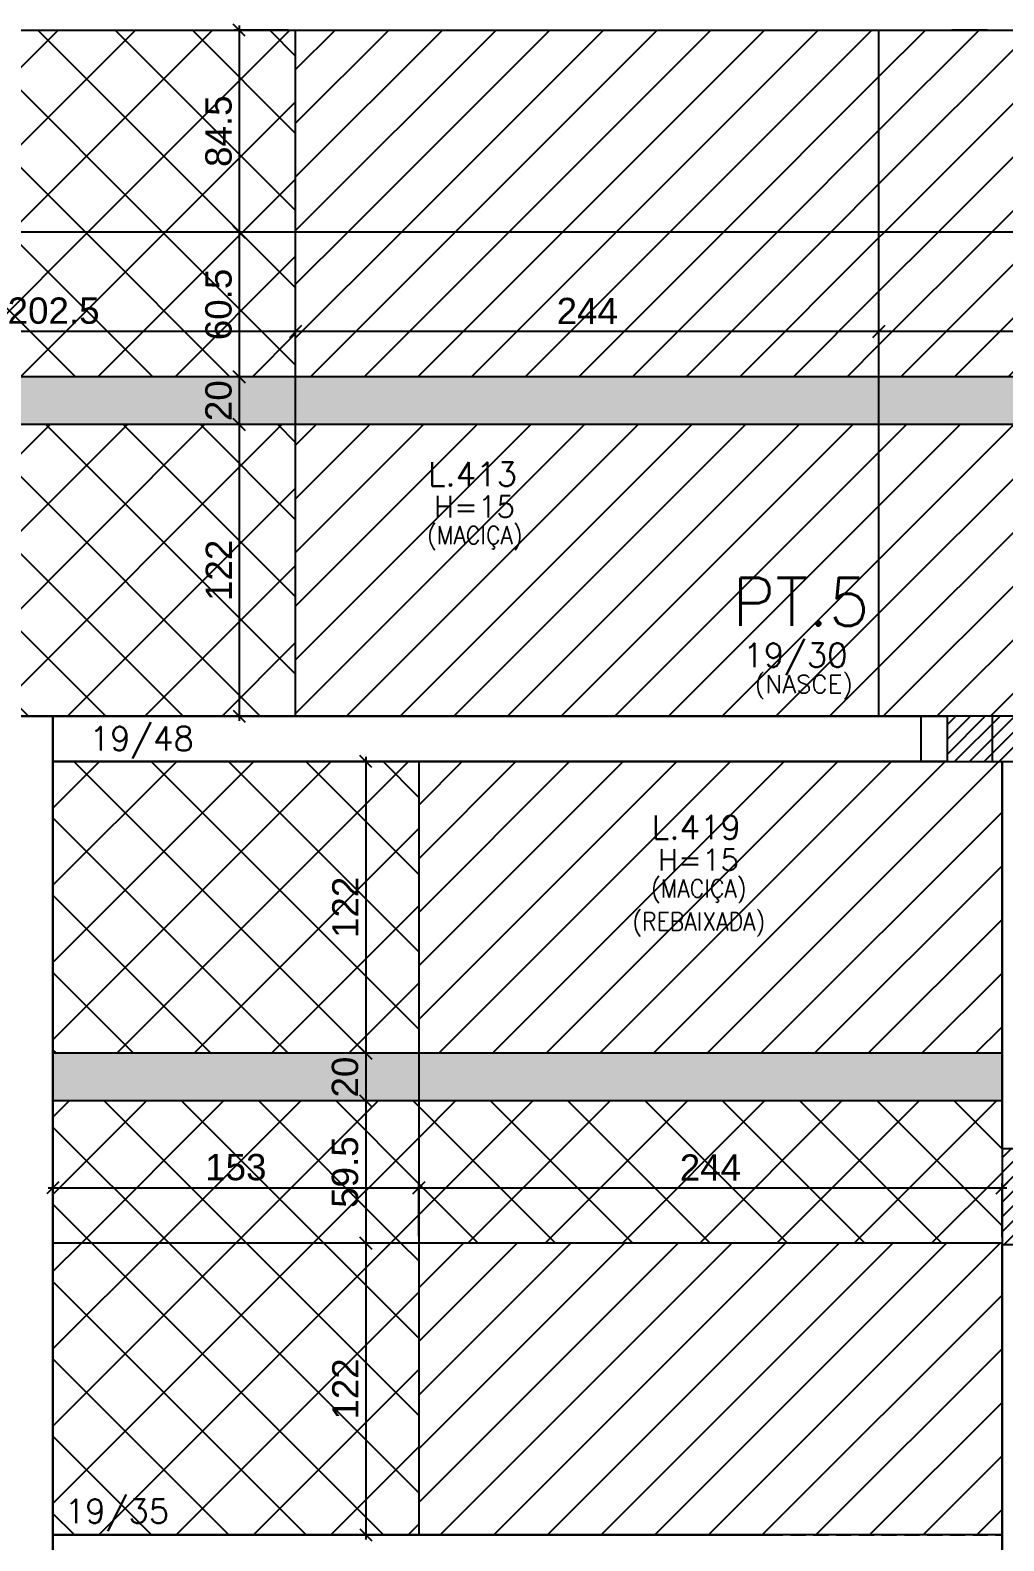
# Model space of a CAD drawing. Extents: x 534 to 8035, y 2354 to 7562.
# Drawn here: x 5198 to 5605, y 4222 to 4854 of the extents above; entities that cross this region are included whole.
import ezdxf

# ---------------------------------------------------------------- set-up
doc = ezdxf.new("R2010")
doc.units = 0
doc.linetypes.add('HIDDEN', pattern=[9.525, 6.35, -3.175])
doc.layers.get('0').update_dxf_attribs({"color": 9, "linetype": 'CONTINUOUS'})
doc.layers.get('DEFPOINTS').update_dxf_attribs({"linetype": 'CONTINUOUS'})
for name, color, linetype in [('COTA', 241, 'CONTINUOUS'), ('FO-HACHURA_PILAR-MORRE', 252, 'CONTINUOUS'), ('FO-TEXTO-LAJES', 152, 'CONTINUOUS'), ('FO-TEXTO-VIGAS', 3, 'CONTINUOUS'), ('P-C', 1, 'CONTINUOUS'), ('P-M', 7, 'CONTINUOUS'), ('P-N', 5, 'CONTINUOUS'), ('Painéis', 200, 'CONTINUOUS'), ('Reaproveitamento', 251, 'CONTINUOUS'), ('TIRAS REESCORAMENTO', 252, 'CONTINUOUS')]:
    doc.layers.add(name, color=color, linetype=linetype)
doc.layers.add('FO-Textos dos pilares', color=3, linetype='CONTINUOUS', lineweight=20)
doc.layers.add('FO-Vigas', color=2, linetype='CONTINUOUS', lineweight=30)
doc.styles.add('ARIAL', font='arial.ttf')
doc.styles.add('ROMANS', font='romans.shx')
doc.dimstyles.new('COTA LAJE', dxfattribs={"dimtxt": 11, "dimasz": 5, "dimexe": 2, "dimexo": 3, "dimgap": 3, "dimtad": 3, "dimdec": 1, "dimzin": 12, "dimdsep": 46, "dimtxsty": 'ARIAL', "dimblk": 'OBLIQUE', "dimcen": 10, "dimdle": 2, "dimclrd": 5, "dimclre": 5, "dimclrt": 2, "dimadec": 0, "dimazin": 3, "dimtfac": 1, "dimtdec": 1, "dimtmove": 0, "dimatfit": 3, "dimldrblk": 'OBLIQUE', "dimfxl": 1, "dimlwd": -1, "dimlwe": -1, "dimarcsym": 1})
pattern_1 = [(45, (-15397.861, 11884.219), (-3.0935922, 3.0935922), [])]

# ---------------------------------------------------------------- blocks, each defined once
blk = doc.blocks.new('_Oblique')
at = {"color": 0, "linetype": 'ByBlock', "lineweight": -2}
blk.add_line((-0.5, -0.5), (0.5, 0.5), dxfattribs=at)
blk = doc.blocks.new('*D93')
at = {"layer": 'COTA', "color": 5, "linetype": 'Continuous', "transparency": 16777216}
for p, q in [((5798.54, 4727.57), (5550.57, 4727.57)), ((5552.57, 4711.57), (5552.57, 4729.57)), ((5796.54, 4711.57), (5796.54, 4729.57))]:
    blk.add_line(p, q, dxfattribs=at)
at = {"layer": 'DEFPOINTS', "color": 0, "linetype": 'Continuous', "transparency": 16777216}
for p in [(5552.57, 4727.57), (5552.57, 4708.57), (5796.54, 4708.57)]:
    blk.add_point(p, dxfattribs=at)
at = {"layer": 'COTA', "color": 5, "linetype": 'Continuous', "transparency": 16777216, "xscale": 5, "yscale": 5, "zscale": 5, "rotation": 180}
blk.add_blockref('_Oblique', (5552.57, 4727.57), dxfattribs=at)
at = {"layer": 'COTA', "color": 5, "linetype": 'Continuous', "transparency": 16777216, "xscale": 5, "yscale": 5, "zscale": 5}
blk.add_blockref('_Oblique', (5796.54, 4727.57), dxfattribs=at)
at = {"layer": 'COTA', "color": 2, "linetype": 'Continuous', "transparency": 16777216, "insert": (5674.55, 4736.09), "char_height": 11, "attachment_point": 5, "style": 'ARIAL'}
blk.add_mtext('244', dxfattribs=at)
blk = doc.blocks.new('*D94')
at = {"layer": 'COTA', "color": 5, "linetype": 'Continuous', "transparency": 16777216}
for p, q in [((5554.57, 4727.57), (5306.57, 4727.57)), ((5308.57, 4711.57), (5308.57, 4729.57)), ((5552.57, 4711.57), (5552.57, 4729.57))]:
    blk.add_line(p, q, dxfattribs=at)
at = {"layer": 'DEFPOINTS', "color": 0, "linetype": 'Continuous', "transparency": 16777216}
for p in [(5308.57, 4727.57), (5308.57, 4708.57), (5552.57, 4708.57)]:
    blk.add_point(p, dxfattribs=at)
at = {"layer": 'COTA', "color": 5, "linetype": 'Continuous', "transparency": 16777216, "xscale": 5, "yscale": 5, "zscale": 5, "rotation": 180}
blk.add_blockref('_Oblique', (5308.57, 4727.57), dxfattribs=at)
at = {"layer": 'COTA', "color": 5, "linetype": 'Continuous', "transparency": 16777216, "xscale": 5, "yscale": 5, "zscale": 5}
blk.add_blockref('_Oblique', (5552.57, 4727.57), dxfattribs=at)
at = {"layer": 'COTA', "color": 2, "linetype": 'Continuous', "transparency": 16777216, "insert": (5430.57, 4736.09), "char_height": 11, "attachment_point": 5, "style": 'ARIAL'}
blk.add_mtext('244', dxfattribs=at)
blk = doc.blocks.new('*D95')
at = {"layer": 'COTA', "color": 5, "linetype": 'Continuous', "transparency": 16777216}
for p, q in [((5310.57, 4727.57), (5104.07, 4727.57)), ((5106.07, 4711.57), (5106.07, 4729.57)), ((5308.57, 4711.57), (5308.57, 4729.57))]:
    blk.add_line(p, q, dxfattribs=at)
at = {"layer": 'DEFPOINTS', "color": 0, "linetype": 'Continuous', "transparency": 16777216}
for p in [(5106.07, 4727.57), (5106.07, 4708.57), (5308.57, 4708.57)]:
    blk.add_point(p, dxfattribs=at)
at = {"layer": 'COTA', "color": 5, "linetype": 'Continuous', "transparency": 16777216, "xscale": 5, "yscale": 5, "zscale": 5, "rotation": 180}
blk.add_blockref('_Oblique', (5106.07, 4727.57), dxfattribs=at)
at = {"layer": 'COTA', "color": 5, "linetype": 'Continuous', "transparency": 16777216, "xscale": 5, "yscale": 5, "zscale": 5}
blk.add_blockref('_Oblique', (5308.57, 4727.57), dxfattribs=at)
at = {"layer": 'COTA', "color": 2, "linetype": 'Continuous', "transparency": 16777216, "insert": (5207.32, 4736.18), "char_height": 11, "attachment_point": 5, "style": 'ARIAL'}
blk.add_mtext('202.5', dxfattribs=at)
blk = doc.blocks.new('*D96')
at = {"layer": 'COTA', "color": 5, "linetype": 'Continuous', "transparency": 16777216}
for p, q in [((5284.98, 4855.57), (5284.98, 4767.07)), ((5305.57, 4853.57), (5282.98, 4853.57)), ((5305.57, 4769.07), (5282.98, 4769.07))]:
    blk.add_line(p, q, dxfattribs=at)
at = {"layer": 'DEFPOINTS', "color": 0, "linetype": 'Continuous', "transparency": 16777216}
for p in [(5308.57, 4853.57), (5284.98, 4769.07), (5308.57, 4769.07)]:
    blk.add_point(p, dxfattribs=at)
at = {"layer": 'COTA', "color": 5, "linetype": 'Continuous', "transparency": 16777216, "xscale": 5, "yscale": 5, "zscale": 5}
for p, rotation in [((5284.98, 4853.57), 90), ((5284.98, 4769.07), 270)]:
    blk.add_blockref('_Oblique', p, dxfattribs=dict(at, rotation=rotation))
at = {"layer": 'COTA', "color": 2, "linetype": 'Continuous', "transparency": 16777216, "insert": (5276.36, 4811.32), "char_height": 11, "attachment_point": 5, "rotation": 90, "style": 'ARIAL'}
blk.add_mtext('84.5', dxfattribs=at)
blk = doc.blocks.new('*D97')
at = {"layer": 'COTA', "color": 5, "linetype": 'Continuous', "transparency": 16777216}
for p, q in [((5305.57, 4769.07), (5282.98, 4769.07)), ((5284.98, 4771.07), (5284.98, 4706.57)), ((5305.57, 4708.57), (5282.98, 4708.57))]:
    blk.add_line(p, q, dxfattribs=at)
at = {"layer": 'DEFPOINTS', "color": 0, "linetype": 'Continuous', "transparency": 16777216}
for p in [(5308.57, 4769.07), (5284.98, 4708.57), (5308.57, 4708.57)]:
    blk.add_point(p, dxfattribs=at)
at = {"layer": 'COTA', "color": 5, "linetype": 'Continuous', "transparency": 16777216, "xscale": 5, "yscale": 5, "zscale": 5}
for p, rotation in [((5284.98, 4769.07), 90), ((5284.98, 4708.57), 270)]:
    blk.add_blockref('_Oblique', p, dxfattribs=dict(at, rotation=rotation))
at = {"layer": 'COTA', "color": 2, "linetype": 'Continuous', "transparency": 16777216, "insert": (5276.36, 4738.82), "char_height": 11, "attachment_point": 5, "rotation": 90, "style": 'ARIAL'}
blk.add_mtext('60.5', dxfattribs=at)
blk = doc.blocks.new('*D98')
at = {"layer": 'COTA', "color": 5, "linetype": 'Continuous', "transparency": 16777216}
for p, q in [((5305.57, 4708.57), (5282.98, 4708.57)), ((5284.98, 4710.57), (5284.98, 4686.57)), ((5305.57, 4688.57), (5282.98, 4688.57))]:
    blk.add_line(p, q, dxfattribs=at)
at = {"layer": 'DEFPOINTS', "color": 0, "linetype": 'Continuous', "transparency": 16777216}
for p in [(5308.57, 4708.57), (5284.98, 4688.57), (5308.57, 4688.57)]:
    blk.add_point(p, dxfattribs=at)
at = {"layer": 'COTA', "color": 5, "linetype": 'Continuous', "transparency": 16777216, "xscale": 5, "yscale": 5, "zscale": 5}
for p, rotation in [((5284.98, 4708.57), 90), ((5284.98, 4688.57), 270)]:
    blk.add_blockref('_Oblique', p, dxfattribs=dict(at, rotation=rotation))
at = {"layer": 'COTA', "color": 2, "linetype": 'Continuous', "transparency": 16777216, "insert": (5276.36, 4698.57), "char_height": 11, "attachment_point": 5, "rotation": 90, "style": 'ARIAL'}
blk.add_mtext('20', dxfattribs=at)
blk = doc.blocks.new('*D99')
at = {"layer": 'COTA', "color": 5, "linetype": 'Continuous', "transparency": 16777216}
for p, q in [((5284.98, 4690.57), (5284.98, 4564.57)), ((5305.57, 4688.57), (5282.98, 4688.57)), ((5305.57, 4566.57), (5282.98, 4566.57))]:
    blk.add_line(p, q, dxfattribs=at)
at = {"layer": 'DEFPOINTS', "color": 0, "linetype": 'Continuous', "transparency": 16777216}
for p in [(5308.57, 4688.57), (5284.98, 4566.57), (5308.57, 4566.57)]:
    blk.add_point(p, dxfattribs=at)
at = {"layer": 'COTA', "color": 5, "linetype": 'Continuous', "transparency": 16777216, "xscale": 5, "yscale": 5, "zscale": 5}
for p, rotation in [((5284.98, 4688.57), 90), ((5284.98, 4566.57), 270)]:
    blk.add_blockref('_Oblique', p, dxfattribs=dict(at, rotation=rotation))
at = {"layer": 'COTA', "color": 2, "linetype": 'Continuous', "transparency": 16777216, "insert": (5276.45, 4627.57), "char_height": 11, "attachment_point": 5, "rotation": 90, "style": 'ARIAL'}
blk.add_mtext('122', dxfattribs=at)
blk = doc.blocks.new('*D185')
at = {"layer": 'COTA', "color": 5, "linetype": 'Continuous', "transparency": 16777216}
for p, q in [((5205.04, 4369.2), (5362.07, 4369.2)), ((5207.04, 4349.07), (5207.04, 4371.2)), ((5360.07, 4349.07), (5360.07, 4371.2))]:
    blk.add_line(p, q, dxfattribs=at)
at = {"layer": 'DEFPOINTS', "color": 0, "linetype": 'Continuous', "transparency": 16777216}
for p in [(5360.07, 4369.2), (5207.04, 4346.07), (5360.07, 4346.07)]:
    blk.add_point(p, dxfattribs=at)
at = {"layer": 'COTA', "color": 5, "linetype": 'Continuous', "transparency": 16777216, "xscale": 5, "yscale": 5, "zscale": 5, "rotation": 180}
blk.add_blockref('_Oblique', (5207.04, 4369.2), dxfattribs=at)
at = {"layer": 'COTA', "color": 5, "linetype": 'Continuous', "transparency": 16777216, "xscale": 5, "yscale": 5, "zscale": 5}
blk.add_blockref('_Oblique', (5360.07, 4369.2), dxfattribs=at)
at = {"layer": 'COTA', "color": 2, "linetype": 'Continuous', "transparency": 16777216, "insert": (5283.55, 4377.82), "char_height": 11, "attachment_point": 5, "style": 'ARIAL'}
blk.add_mtext('153', dxfattribs=at)
blk = doc.blocks.new('*D186')
at = {"layer": 'COTA', "color": 5, "linetype": 'Continuous', "transparency": 16777216}
for p, q in [((5358.07, 4369.2), (5606.07, 4369.2)), ((5360.07, 4349.07), (5360.07, 4371.2)), ((5604.07, 4348.53), (5604.07, 4371.2))]:
    blk.add_line(p, q, dxfattribs=at)
at = {"layer": 'DEFPOINTS', "color": 0, "linetype": 'Continuous', "transparency": 16777216}
for p in [(5604.07, 4369.2), (5360.07, 4346.07), (5604.07, 4345.53)]:
    blk.add_point(p, dxfattribs=at)
at = {"layer": 'COTA', "color": 5, "linetype": 'Continuous', "transparency": 16777216, "xscale": 5, "yscale": 5, "zscale": 5, "rotation": 180}
blk.add_blockref('_Oblique', (5360.07, 4369.2), dxfattribs=at)
at = {"layer": 'COTA', "color": 5, "linetype": 'Continuous', "transparency": 16777216, "xscale": 5, "yscale": 5, "zscale": 5}
blk.add_blockref('_Oblique', (5604.07, 4369.2), dxfattribs=at)
at = {"layer": 'COTA', "color": 2, "linetype": 'Continuous', "transparency": 16777216, "insert": (5482.07, 4377.72), "char_height": 11, "attachment_point": 5, "style": 'ARIAL'}
blk.add_mtext('244', dxfattribs=at)
blk = doc.blocks.new('*D187')
at = {"layer": 'COTA', "color": 5, "linetype": 'Continuous', "transparency": 16777216}
for p, q in [((5357.07, 4547.57), (5335.88, 4547.57)), ((5337.88, 4549.57), (5337.88, 4423.57)), ((5357.07, 4425.57), (5335.88, 4425.57))]:
    blk.add_line(p, q, dxfattribs=at)
at = {"layer": 'DEFPOINTS', "color": 0, "linetype": 'Continuous', "transparency": 16777216}
for p in [(5360.07, 4547.57), (5337.88, 4425.57), (5360.07, 4425.57)]:
    blk.add_point(p, dxfattribs=at)
at = {"layer": 'COTA', "color": 5, "linetype": 'Continuous', "transparency": 16777216, "xscale": 5, "yscale": 5, "zscale": 5}
for p, rotation in [((5337.88, 4547.57), 90), ((5337.88, 4425.57), 270)]:
    blk.add_blockref('_Oblique', p, dxfattribs=dict(at, rotation=rotation))
at = {"layer": 'COTA', "color": 2, "linetype": 'Continuous', "transparency": 16777216, "insert": (5329.36, 4486.57), "char_height": 11, "attachment_point": 5, "rotation": 90, "style": 'ARIAL'}
blk.add_mtext('122', dxfattribs=at)
blk = doc.blocks.new('*D188')
at = {"layer": 'COTA', "color": 5, "linetype": 'Continuous', "transparency": 16777216}
for p, q in [((5357.07, 4425.57), (5335.88, 4425.57)), ((5337.88, 4427.57), (5337.88, 4403.57)), ((5357.07, 4405.57), (5335.88, 4405.57))]:
    blk.add_line(p, q, dxfattribs=at)
at = {"layer": 'DEFPOINTS', "color": 0, "linetype": 'Continuous', "transparency": 16777216}
for p in [(5360.07, 4425.57), (5337.88, 4405.57), (5360.07, 4405.57)]:
    blk.add_point(p, dxfattribs=at)
at = {"layer": 'COTA', "color": 5, "linetype": 'Continuous', "transparency": 16777216, "xscale": 5, "yscale": 5, "zscale": 5}
for p, rotation in [((5337.88, 4425.57), 90), ((5337.88, 4405.57), 270)]:
    blk.add_blockref('_Oblique', p, dxfattribs=dict(at, rotation=rotation))
at = {"layer": 'COTA', "color": 2, "linetype": 'Continuous', "transparency": 16777216, "insert": (5329.26, 4415.57), "char_height": 11, "attachment_point": 5, "rotation": 90, "style": 'ARIAL'}
blk.add_mtext('20', dxfattribs=at)
blk = doc.blocks.new('*D189')
at = {"layer": 'COTA', "color": 5, "linetype": 'Continuous', "transparency": 16777216}
for p, q in [((5357.07, 4405.57), (5335.88, 4405.57)), ((5337.88, 4407.57), (5337.88, 4344.07)), ((5357.07, 4346.07), (5335.88, 4346.07))]:
    blk.add_line(p, q, dxfattribs=at)
at = {"layer": 'DEFPOINTS', "color": 0, "linetype": 'Continuous', "transparency": 16777216}
for p in [(5360.07, 4405.57), (5337.88, 4346.07), (5360.07, 4346.07)]:
    blk.add_point(p, dxfattribs=at)
at = {"layer": 'COTA', "color": 5, "linetype": 'Continuous', "transparency": 16777216, "xscale": 5, "yscale": 5, "zscale": 5}
for p, rotation in [((5337.88, 4405.57), 90), ((5337.88, 4346.07), 270)]:
    blk.add_blockref('_Oblique', p, dxfattribs=dict(at, rotation=rotation))
at = {"layer": 'COTA', "color": 2, "linetype": 'Continuous', "transparency": 16777216, "insert": (5329.26, 4375.82), "char_height": 11, "attachment_point": 5, "rotation": 90, "style": 'ARIAL'}
blk.add_mtext('59.5', dxfattribs=at)
blk = doc.blocks.new('*D190')
at = {"layer": 'COTA', "color": 5, "linetype": 'Continuous', "transparency": 16777216}
for p, q in [((5357.07, 4346.07), (5335.88, 4346.07)), ((5337.88, 4348.07), (5337.88, 4222.07)), ((5357.07, 4224.07), (5335.88, 4224.07))]:
    blk.add_line(p, q, dxfattribs=at)
at = {"layer": 'DEFPOINTS', "color": 0, "linetype": 'Continuous', "transparency": 16777216}
for p in [(5360.07, 4346.07), (5337.88, 4224.07), (5360.07, 4224.07)]:
    blk.add_point(p, dxfattribs=at)
at = {"layer": 'COTA', "color": 5, "linetype": 'Continuous', "transparency": 16777216, "xscale": 5, "yscale": 5, "zscale": 5}
for p, rotation in [((5337.88, 4346.07), 90), ((5337.88, 4224.07), 270)]:
    blk.add_blockref('_Oblique', p, dxfattribs=dict(at, rotation=rotation))
at = {"layer": 'COTA', "color": 2, "linetype": 'Continuous', "transparency": 16777216, "insert": (5329.36, 4285.07), "char_height": 11, "attachment_point": 5, "rotation": 90, "style": 'ARIAL'}
blk.add_mtext('122', dxfattribs=at)

msp = doc.modelspace()

# ---------------------------------------------------------------- hatches: boundary and pattern name
at = {"layer": 'FO-HACHURA_PILAR-MORRE'}
h = msp.add_hatch(dxfattribs=at)
h.set_pattern_fill('ANSI31', color=256, scale=35)
h.set_pattern_definition(pattern_1)
h.paths.add_polyline_path([(5581.07, 4566.57), (5581.07, 4557.07), (5581.07, 4547.57), (5602.07, 4547.57), (5623.07, 4547.57), (5623.07, 4557.07), (5623.07, 4566.57), (5602.07, 4566.57)])
h = msp.add_hatch(dxfattribs=at)
h.set_pattern_fill('ANSI31', color=256, scale=35)
h.set_pattern_definition(pattern_1)
h.paths.add_polyline_path([(5623.07, 4385.53), (5613.57, 4385.53), (5604.07, 4385.53), (5604.07, 4365.53), (5604.07, 4345.53), (5613.57, 4345.53), (5623.07, 4345.53), (5623.07, 4365.53)])
at = {"layer": 'Reaproveitamento', "linetype": 'ByBlock'}
h = msp.add_hatch(dxfattribs=at)
h.set_pattern_fill('ANSI37', color=256, scale=7.2)
h.paths.add_polyline_path([(5308.57, 4769.07), (5308.57, 4853.57), (5106.07, 4853.57), (5106.07, 4769.07)])
at = {"layer": 'Reaproveitamento', "linetype": 'Continuous'}
h = msp.add_hatch(dxfattribs=at)
h.set_pattern_fill('ANSI31', color=256, scale=5)
h.paths.add_polyline_path([(5552.57, 4769.07), (5552.57, 4853.57), (5308.57, 4853.57), (5308.57, 4769.07)])
h = msp.add_hatch(dxfattribs=at)
h.set_pattern_fill('ANSI31', color=256, scale=5)
h.paths.add_polyline_path([(5796.54, 4769.07), (5796.54, 4853.57), (5552.57, 4853.57), (5552.57, 4769.07)])
at = {"layer": 'Reaproveitamento', "linetype": 'ByBlock'}
h = msp.add_hatch(dxfattribs=at)
h.set_pattern_fill('ANSI37', color=256, scale=7.2)
h.paths.add_polyline_path([(5106.07, 4769.07), (5106.07, 4708.57), (5308.57, 4708.57), (5308.57, 4769.07)])
at = {"layer": 'Reaproveitamento', "linetype": 'Continuous'}
h = msp.add_hatch(dxfattribs=at)
h.set_pattern_fill('ANSI31', color=256, scale=5)
h.paths.add_polyline_path([(5308.57, 4769.07), (5308.57, 4708.57), (5552.57, 4708.57), (5552.57, 4769.07)])
h = msp.add_hatch(dxfattribs=at)
h.set_pattern_fill('ANSI31', color=256, scale=5)
h.paths.add_polyline_path([(5552.57, 4769.07), (5552.57, 4708.57), (5796.54, 4708.57), (5796.54, 4769.07)])
at = {"layer": 'Reaproveitamento', "linetype": 'ByBlock'}
h = msp.add_hatch(dxfattribs=at)
h.set_pattern_fill('ANSI37', color=256, scale=7.2)
h.paths.add_polyline_path([(5308.57, 4688.57), (5106.07, 4688.57), (5106.07, 4566.57), (5308.57, 4566.57)])
at = {"layer": 'Reaproveitamento', "linetype": 'Continuous'}
h = msp.add_hatch(dxfattribs=at)
h.set_pattern_fill('ANSI31', color=256, scale=5)
h.paths.add_polyline_path([(5552.57, 4566.57), (5552.57, 4688.57), (5308.57, 4688.57), (5308.57, 4566.57)])
h = msp.add_hatch(dxfattribs=at)
h.set_pattern_fill('ANSI31', color=256, scale=5)
h.paths.add_polyline_path([(5552.57, 4688.57), (5552.57, 4566.57), (5796.54, 4566.57), (5796.54, 4688.57)])
at = {"layer": 'Reaproveitamento', "linetype": 'ByBlock'}
h = msp.add_hatch(dxfattribs=at)
h.set_pattern_fill('ANSI37', color=256, scale=7.2)
h.paths.add_polyline_path([(5360.07, 4425.57), (5360.07, 4547.57), (5207.04, 4547.57), (5207.04, 4425.57)])
at = {"layer": 'Reaproveitamento', "linetype": 'Continuous'}
h = msp.add_hatch(dxfattribs=at)
h.set_pattern_fill('ANSI31', color=256, scale=5)
h.paths.add_polyline_path([(5604.07, 4425.57), (5604.07, 4547.57), (5360.07, 4547.57), (5360.07, 4425.57)])
at = {"layer": 'Reaproveitamento', "linetype": 'ByBlock'}
h = msp.add_hatch(dxfattribs=at)
h.set_pattern_fill('ANSI37', color=256, scale=7.2)
h.paths.add_polyline_path([(5360.07, 4346.07), (5360.07, 4405.57), (5207.04, 4405.57), (5207.04, 4346.07)])
h = msp.add_hatch(dxfattribs=at)
h.set_pattern_fill('ANSI37', color=256, scale=7.2)
h.paths.add_polyline_path([(5360.07, 4405.57), (5360.07, 4346.07), (5604.07, 4346.07), (5604.07, 4405.57)])
h = msp.add_hatch(dxfattribs=at)
h.set_pattern_fill('ANSI37', color=256, scale=7.2)
h.paths.add_polyline_path([(5360.07, 4346.07), (5207.04, 4346.07), (5207.04, 4224.07), (5360.07, 4224.07)])
at = {"layer": 'Reaproveitamento', "linetype": 'Continuous'}
h = msp.add_hatch(dxfattribs=at)
h.set_pattern_fill('ANSI31', color=256, scale=5)
h.paths.add_polyline_path([(5360.07, 4346.07), (5360.07, 4224.07), (5604.07, 4224.07), (5604.07, 4346.07)])
at = {"layer": 'TIRAS REESCORAMENTO', "linetype": 'Continuous'}
for points in [[(5308.57, 4688.57), (5308.57, 4708.57), (5106.07, 4708.57), (5106.07, 4688.57)], [(5308.57, 4708.57), (5308.57, 4688.57), (5552.57, 4688.57), (5552.57, 4708.57)], [(5552.57, 4708.57), (5552.57, 4688.57), (5796.54, 4688.57), (5796.54, 4708.57)]]:
    msp.add_hatch(color=256, dxfattribs=at).paths.add_polyline_path(points)
at = {"layer": 'TIRAS REESCORAMENTO'}
for points in [[(5360.07, 4405.57), (5360.07, 4425.57), (5207.04, 4425.57), (5207.04, 4405.57)], [(5604.07, 4405.57), (5604.07, 4425.57), (5360.07, 4425.57), (5360.07, 4405.57)]]:
    msp.add_hatch(color=256, dxfattribs=at).paths.add_polyline_path(points)

# ---------------------------------------------------------------- linework, layer by layer
at = {"layer": 'FO-Vigas'}
for p, q in [((5111.57, 4566.57), (5581.07, 4566.57)), ((5207.04, 4566.57), (5207.04, 4104.57)), ((5207.04, 4547.57), (5581.07, 4547.57)), ((5604.07, 4385.53), (5604.07, 4547.57)), ((5604.07, 4104.57), (5604.07, 4345.53)), ((5207.04, 4224.07), (5506.07, 4224.07))]:
    msp.add_line(p, q, dxfattribs=at)
at = {"layer": 'FO-Vigas', "linetype": 'HIDDEN'}
msp.add_line((5506.07, 4224.07), (5604.07, 4224.07), dxfattribs=at)
at = {"layer": 'P-C'}
msp.add_line((5598, 4853.53), (5583, 4853.53), dxfattribs=at)
at = {"layer": 'P-M'}
for points in [[(5581.07, 4566.57), (5581.07, 4557.07), (5581.07, 4547.57), (5602.07, 4547.57), (5623.07, 4547.57), (5623.07, 4557.07), (5623.07, 4566.57), (5602.07, 4566.57), (5581.07, 4566.57)], [(5623.07, 4385.53), (5613.57, 4385.53), (5604.07, 4385.53), (5604.07, 4365.53), (5604.07, 4345.53), (5613.57, 4345.53), (5623.07, 4345.53), (5623.07, 4365.53), (5623.07, 4385.53)]]:
    msp.add_lwpolyline(points, close=True, dxfattribs=at)
at = {"layer": 'P-N'}
msp.add_lwpolyline([(5600.07, 4566.57), (5570.07, 4566.57), (5570.07, 4547.57), (5600.07, 4547.57)], close=True, dxfattribs=at)
at = {"layer": 'Painéis', "linetype": 'Continuous'}
for p, q in [((5106.07, 4853.57), (5796.54, 4853.57)), ((5308.57, 4566.57), (5308.57, 4853.57)), ((5552.57, 4566.57), (5552.57, 4853.57)), ((5796.54, 4769.07), (5106.07, 4769.07)), ((5796.54, 4708.57), (5106.07, 4708.57)), ((5796.54, 4688.57), (5106.07, 4688.57)), ((5796.54, 4566.57), (5106.07, 4566.57)), ((5207.04, 4547.57), (5604.07, 4547.57)), ((5207.04, 4224.07), (5207.04, 4547.57)), ((5360.07, 4547.57), (5360.07, 4224.07)), ((5604.07, 4547.57), (5604.07, 4224.07)), ((5604.07, 4425.57), (5207.04, 4425.57)), ((5604.07, 4405.57), (5207.04, 4405.57)), ((5604.07, 4346.07), (5207.04, 4346.07)), ((5604.07, 4224.07), (5207.04, 4224.07))]:
    msp.add_line(p, q, dxfattribs=at)

# ---------------------------------------------------------------- texts
at = {"layer": 'FO-TEXTO-LAJES', "style": 'ROMANS'}
for s, p in [('L.413', (5363.91, 4662.83)), ('L.419', (5457.59, 4515.07))]:
    msp.add_text(s, height=10, dxfattribs=at).set_placement(p)
at = {"layer": 'FO-TEXTO-LAJES', "color": 3, "style": 'ROMANS'}
for p in [(5366.33, 4649.75), (5460.02, 4501.98)]:
    msp.add_text('H=15', height=9, dxfattribs=at).set_placement(p)
at = {"layer": 'FO-TEXTO-LAJES', "color": 4, "style": 'ROMANS', "width": 0.9}
for s, p in [('(MACIÇA)', (5363.59, 4638.53)), ('(MACIÇA)', (5457.27, 4490.77)), ('(REBAIXADA)', (5449.47, 4476.93))]:
    msp.add_text(s, height=7.5, dxfattribs=at).set_placement(p)
at = {"layer": 'FO-TEXTO-VIGAS', "style": 'ROMANS'}
for s, p in [('19/48', (5222.32, 4552.2)), ('19/35', (5211.98, 4228.96))]:
    msp.add_text(s, height=10, dxfattribs=at).set_placement(p)
at = {"layer": 'FO-Textos dos pilares', "color": 1, "style": 'ROMANS'}
msp.add_text('PT.5', height=20, dxfattribs=at).set_placement((5491.21, 4604.39))
at = {"layer": 'FO-Textos dos pilares', "color": 3, "style": 'ROMANS'}
msp.add_text('19/30', height=10, dxfattribs=at).set_placement((5495.77, 4587.09))
at = {"layer": 'FO-Textos dos pilares', "color": 4, "style": 'ROMANS'}
msp.add_text('(NASCE)', height=7.5, dxfattribs=at).set_placement((5500.56, 4576.23))

# ---------------------------------------------------------------- dimensions: what is measured, and where the dimension line sits
at = {"layer": 'COTA', "linetype": 'Continuous'}
for base, p1, p2, picture, middle in [((5284.98, 4769.07), (5308.57, 4853.57), (5308.57, 4769.07), '*D96', (5276.36, 4811.32)), ((5337.88, 4425.57), (5360.07, 4547.57), (5360.07, 4425.57), '*D187', (5329.36, 4486.57))]:
    dim = msp.add_linear_dim(base=base, p1=p1, p2=p2, angle=90, dimstyle='COTA LAJE', dxfattribs=at)
    dim.commit()
    dim.dimension.update_dxf_attribs({"geometry": picture, "text_midpoint": middle})
for base, p1, p2, picture, middle in [((5284.98, 4708.57), (5308.57, 4769.07), (5308.57, 4708.57), '*D97', (5276.36, 4738.82)), ((5284.98, 4566.57), (5308.57, 4688.57), (5308.57, 4566.57), '*D99', (5276.45, 4627.57)), ((5337.88, 4346.07), (5360.07, 4405.57), (5360.07, 4346.07), '*D189', (5329.26, 4375.82)), ((5337.88, 4224.07), (5360.07, 4346.07), (5360.07, 4224.07), '*D190', (5329.36, 4285.07))]:
    dim = msp.add_linear_dim(base=base, p1=p1, p2=p2, angle=90, dimstyle='COTA LAJE', override={"dimtmove": 1}, dxfattribs=at)
    dim.commit()
    dim.dimension.update_dxf_attribs({"geometry": picture, "text_midpoint": middle})
for base, p1, p2, picture, middle in [((5106.07, 4727.57), (5308.57, 4708.57), (5106.07, 4708.57), '*D95', (5207.32, 4736.18)), ((5308.57, 4727.57), (5552.57, 4708.57), (5308.57, 4708.57), '*D94', (5430.57, 4736.09)), ((5604.07, 4369.2), (5360.07, 4346.07), (5604.07, 4345.53), '*D186', (5482.07, 4377.72))]:
    dim = msp.add_linear_dim(base=base, p1=p1, p2=p2, dimstyle='COTA LAJE', override={"dimtmove": 1}, dxfattribs=at)
    dim.commit()
    dim.dimension.update_dxf_attribs({"geometry": picture, "text_midpoint": middle})
for base, p1, p2, picture, middle in [((5552.57, 4727.57), (5796.54, 4708.57), (5552.57, 4708.57), '*D93', (5674.55, 4736.09)), ((5360.07, 4369.2), (5207.04, 4346.07), (5360.07, 4346.07), '*D185', (5283.55, 4377.82))]:
    dim = msp.add_linear_dim(base=base, p1=p1, p2=p2, dimstyle='COTA LAJE', dxfattribs=at)
    dim.commit()
    dim.dimension.update_dxf_attribs({"geometry": picture, "text_midpoint": middle})
for base, p1, p2, picture, middle in [((5284.98, 4688.57), (5308.57, 4708.57), (5308.57, 4688.57), '*D98', (5284.98, 4698.57)), ((5337.88, 4405.57), (5360.07, 4425.57), (5360.07, 4405.57), '*D188', (5337.88, 4415.57))]:
    dim = msp.add_linear_dim(base=base, p1=p1, p2=p2, angle=90, dimstyle='COTA LAJE', override={"dimtmove": 1}, dxfattribs=at)
    dim.commit()
    dim.dimension.update_dxf_attribs({"geometry": picture, "text_midpoint": middle, "dimtype": 160})

doc.saveas('drawing.dxf')
